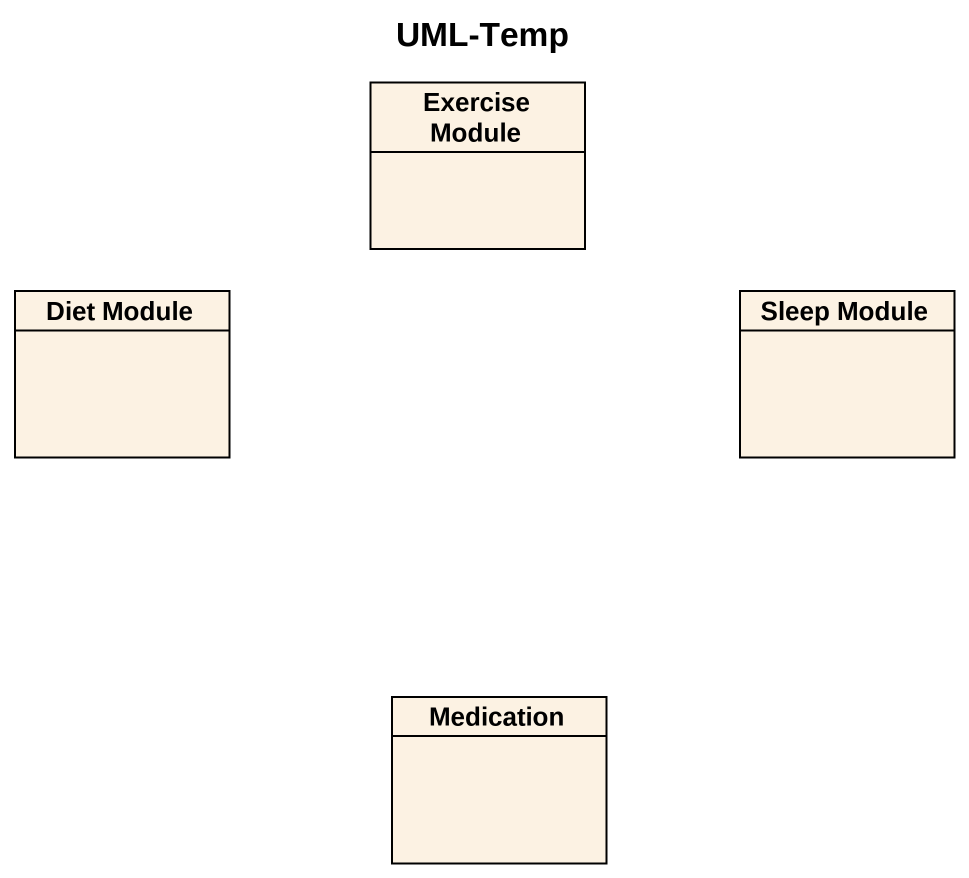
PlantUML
@startuml
title UML-Temp
hide circle
hide empty members
class "Exercise Module" as Exercise_Module
class "Diet Module" as Diet_Module
class "Sleep Module" as Sleep_Module
class Medication
@enduml
